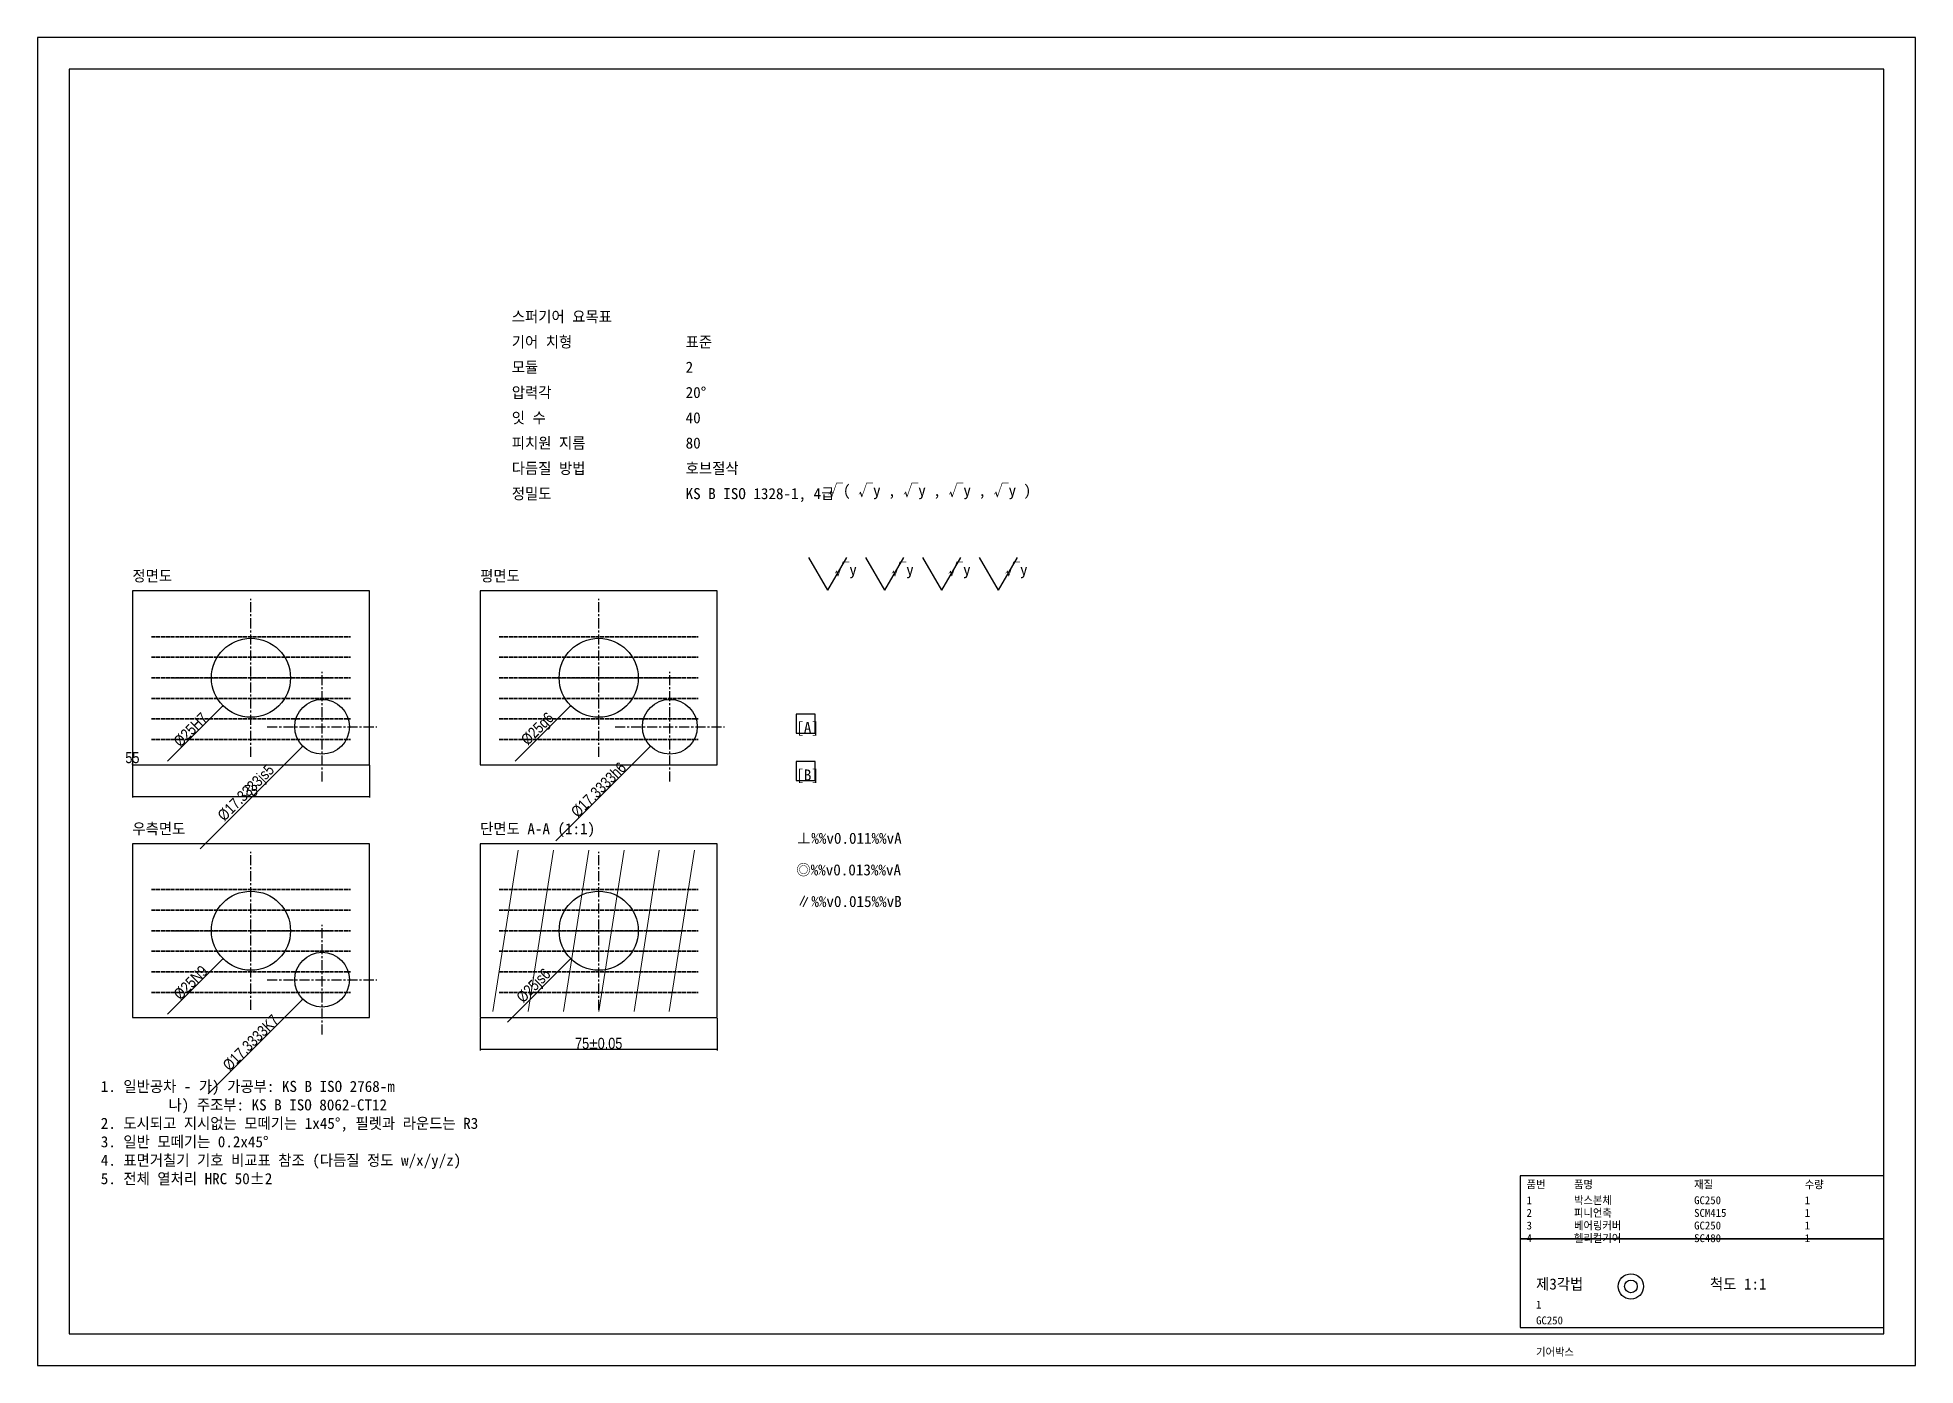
# Model space of a CAD drawing. Header units: millimetres. Extents: x 0 to 594, y 0 to 420.
import ezdxf

# ---------------------------------------------------------------- set-up
doc = ezdxf.new("R2010")
doc.units = ezdxf.units.MM
doc.linetypes.add('CENTER', pattern=[5.08, 3.175, -0.635, 0.635, -0.635])
doc.linetypes.add('DASHED', pattern=[1.524, 1.27, -0.254])
for name, color, linetype, lineweight in [('CENTER', 7, 'CENTER', 25), ('HATCH', 7, 'Continuous', 18), ('은선', 7, 'DASHED', 35)]:
    doc.layers.add(name, color=color, linetype=linetype, lineweight=lineweight)
doc.styles.add('OpenSansCondensed-Light', font='OpenSansCondensed-Light.ttf')
doc.dimstyles.new('EZ_RADIUS', dxfattribs={"dimtxt": 3.5, "dimasz": 0.25, "dimexe": 0.375, "dimexo": 0.125, "dimgap": 0.1, "dimtad": 1, "dimlfac": 100, "dimzin": 12, "dimdsep": 46, "dimtxsty": 'OpenSansCondensed-Light', "dimblk": 'CLOSEDBLANK', "dimcen": 0, "dimazin": 3, "dimtfac": 0.5, "dimtofl": 0, "dimtmove": 1, "dimatfit": 3})
doc.dimstyles.new('EZDXF', dxfattribs={"dimtxt": 3.5, "dimasz": 0.175, "dimexe": 0.375, "dimexo": 0.125, "dimgap": 0.1, "dimtad": 1, "dimlfac": 100, "dimzin": 12, "dimdsep": 46, "dimtxsty": 'OpenSansCondensed-Light', "dimblk": 'ARCHTICK', "dimcen": 2.5, "dimazin": 3, "dimtfac": 0.5, "dimtmove": 2, "dimatfit": 3})

# ---------------------------------------------------------------- blocks, each defined once
blk = doc.blocks.new('TITLE')
for tag, p in [('PART_NUMBER', (0, 0)), ('MATERIAL', (0, -5)), ('DESIGNER', (0, -10)), ('DESCRIPTION', (0, -15))]:
    blk.add_attdef(tag, p, '', height=2.5)
blk = doc.blocks.new('*U1')
blk.add_blockref('TITLE', (0, 0)).add_auto_attribs({'PART_NUMBER': '1', 'MATERIAL': 'GC250', 'DESCRIPTION': '기어박스'})
blk = doc.blocks.new('_CLOSEDBLANK')
at = {"color": 0, "linetype": 'BYBLOCK'}
blk.add_lwpolyline([(-1, 0.2), (0, 0), (-1, -0.2)], close=True, dxfattribs=at)
blk = doc.blocks.new('*D2')
blk.add_line((58.48, 208.48), (41.09, 191.09))
at = {"layer": 'Defpoints'}
for p in [(67.5, 217.5), (58.66, 208.66)]:
    blk.add_point(p, dxfattribs=at)
at = {"xscale": 0.25, "yscale": 0.25, "rotation": 45.00000000000006}
blk.add_blockref('_CLOSEDBLANK', (58.66, 208.66), dxfattribs=at)
at = {"insert": (48.44, 201.06), "char_height": 3.5, "attachment_point": 5, "rotation": 45, "style": 'OpenSansCondensed-Light'}
blk.add_mtext('%%c25H7', dxfattribs=at)
blk = doc.blocks.new('*D3')
blk.add_line((83.69, 195.69), (51.45, 163.45))
at = {"layer": 'Defpoints'}
for p in [(90, 202), (83.87, 195.87)]:
    blk.add_point(p, dxfattribs=at)
at = {"xscale": 0.25, "yscale": 0.25, "rotation": 45.00000000000006}
blk.add_blockref('_CLOSEDBLANK', (83.87, 195.87), dxfattribs=at)
at = {"insert": (66.23, 180.85), "char_height": 3.5, "attachment_point": 5, "rotation": 45, "style": 'OpenSansCondensed-Light'}
blk.add_mtext('%%c17.3333js5', dxfattribs=at)
blk = doc.blocks.new('*D4')
blk.add_line((168.48, 208.48), (151.09, 191.09))
at = {"layer": 'Defpoints'}
for p in [(177.5, 217.5), (168.66, 208.66)]:
    blk.add_point(p, dxfattribs=at)
at = {"xscale": 0.25, "yscale": 0.25, "rotation": 45}
blk.add_blockref('_CLOSEDBLANK', (168.66, 208.66), dxfattribs=at)
at = {"insert": (158.44, 201.06), "char_height": 3.5, "attachment_point": 5, "rotation": 45, "style": 'OpenSansCondensed-Light'}
blk.add_mtext('%%c25g6', dxfattribs=at)
blk = doc.blocks.new('*D5')
blk.add_line((193.69, 195.69), (163.93, 165.93))
at = {"layer": 'Defpoints'}
for p in [(200, 202), (193.87, 195.87)]:
    blk.add_point(p, dxfattribs=at)
at = {"xscale": 0.25, "yscale": 0.25, "rotation": 45}
blk.add_blockref('_CLOSEDBLANK', (193.87, 195.87), dxfattribs=at)
at = {"insert": (177.47, 182.08), "char_height": 3.5, "attachment_point": 5, "rotation": 45, "style": 'OpenSansCondensed-Light'}
blk.add_mtext('%%c17.3333h6', dxfattribs=at)
blk = doc.blocks.new('*D6')
blk.add_line((58.48, 128.48), (41.09, 111.09))
at = {"layer": 'Defpoints'}
for p in [(67.5, 137.5), (58.66, 128.66)]:
    blk.add_point(p, dxfattribs=at)
at = {"xscale": 0.25, "yscale": 0.25, "rotation": 45.00000000000006}
blk.add_blockref('_CLOSEDBLANK', (58.66, 128.66), dxfattribs=at)
at = {"insert": (48.44, 121.06), "char_height": 3.5, "attachment_point": 5, "rotation": 45, "style": 'OpenSansCondensed-Light'}
blk.add_mtext('%%c25N9', dxfattribs=at)
blk = doc.blocks.new('*D7')
blk.add_line((83.69, 115.69), (53.93, 85.93))
at = {"layer": 'Defpoints'}
for p in [(90, 122), (83.87, 115.87)]:
    blk.add_point(p, dxfattribs=at)
at = {"xscale": 0.25, "yscale": 0.25, "rotation": 45}
blk.add_blockref('_CLOSEDBLANK', (83.87, 115.87), dxfattribs=at)
at = {"insert": (67.47, 102.08), "char_height": 3.5, "attachment_point": 5, "rotation": 45, "style": 'OpenSansCondensed-Light'}
blk.add_mtext('%%c17.3333K7', dxfattribs=at)
blk = doc.blocks.new('*D8')
blk.add_line((168.48, 128.48), (148.61, 108.61))
at = {"layer": 'Defpoints'}
for p in [(177.5, 137.5), (168.66, 128.66)]:
    blk.add_point(p, dxfattribs=at)
at = {"xscale": 0.25, "yscale": 0.25, "rotation": 45}
blk.add_blockref('_CLOSEDBLANK', (168.66, 128.66), dxfattribs=at)
at = {"insert": (157.21, 119.82), "char_height": 3.5, "attachment_point": 5, "rotation": 45, "style": 'OpenSansCondensed-Light'}
blk.add_mtext('%%c25js6', dxfattribs=at)
blk = doc.blocks.new('_ARCHTICK')
at = {"color": 0, "linetype": 'BYBLOCK', "const_width": 0.15}
blk.add_lwpolyline([(-0.5, -0.5), (0.5, 0.5)], dxfattribs=at)

msp = doc.modelspace()

# ---------------------------------------------------------------- linework, layer by layer
for p, q in [((250, 245.2), (244, 255.5923)), ((250, 245.2), (256, 255.5923)), ((268, 245.2), (262, 255.5923)), ((268, 245.2), (274, 255.5923)), ((286, 245.2), (280, 255.5923)), ((286, 245.2), (292, 255.5923)), ((304, 245.2), (298, 255.5923)), ((304, 245.2), (310, 255.5923))]:
    msp.add_line(p, q)
for points in [[(0, 0), (594, 0), (594, 420), (0, 420)], [(10, 10), (584, 10), (584, 410), (10, 410)], [(30, 190), (105, 190), (105, 245), (30, 245)], [(140, 190), (215, 190), (215, 245), (140, 245)], [(240, 200), (246, 200), (246, 206), (240, 206)], [(240, 185), (246, 185), (246, 191), (240, 191)], [(30, 110), (105, 110), (105, 165), (30, 165)], [(140, 110), (215, 110), (215, 165), (140, 165)], [(469, 40), (584, 40), (584, 60), (469, 60)], [(469, 12), (584, 12), (584, 40), (469, 40)]]:
    msp.add_lwpolyline(points, close=True)
for centre, radius in [((67.5, 217.5), 12.5), ((177.5, 217.5), 12.5), ((90, 202), 8.66667), ((200, 202), 8.66667), ((67.5, 137.5), 12.5), ((177.5, 137.5), 12.5), ((90, 122), 8.66667), ((504, 25), 4), ((504, 25), 2)]:
    msp.add_circle(centre, radius)
at = {"layer": 'CENTER'}
for p, q in [((67.5, 192.5), (67.5, 242.5)), ((177.5, 192.5), (177.5, 242.5)), ((42.5, 217.5), (92.5, 217.5)), ((90, 184.66667), (90, 219.33333)), ((152.5, 217.5), (202.5, 217.5)), ((200, 184.66667), (200, 219.33333)), ((72.66667, 202), (107.33333, 202)), ((182.66667, 202), (217.33333, 202)), ((67.5, 112.5), (67.5, 162.5)), ((177.5, 112.5), (177.5, 162.5)), ((42.5, 137.5), (92.5, 137.5)), ((90, 104.66667), (90, 139.33333)), ((152.5, 137.5), (202.5, 137.5)), ((72.66667, 122), (107.33333, 122))]:
    msp.add_line(p, q, dxfattribs=at)
at = {"layer": 'HATCH'}
for p, q in [((144, 112), (152, 163)), ((155.16667, 112), (163.16667, 163)), ((166.33333, 112), (174.33333, 163)), ((177.5, 112), (185.5, 163)), ((188.66667, 112), (196.66667, 163)), ((199.83333, 112), (207.83333, 163))]:
    msp.add_line(p, q, dxfattribs=at)
at = {"layer": '은선'}
for p, q in [((36, 230.5), (99, 230.5)), ((146, 230.5), (209, 230.5)), ((36, 224), (99, 224)), ((146, 224), (209, 224)), ((36, 217.5), (99, 217.5)), ((146, 217.5), (209, 217.5)), ((36, 211), (99, 211)), ((146, 211), (209, 211)), ((36, 204.5), (99, 204.5)), ((146, 204.5), (209, 204.5)), ((36, 198), (99, 198)), ((146, 198), (209, 198)), ((36, 150.5), (99, 150.5)), ((146, 150.5), (209, 150.5)), ((36, 144), (99, 144)), ((146, 144), (209, 144)), ((36, 137.5), (99, 137.5)), ((146, 137.5), (209, 137.5)), ((36, 131), (99, 131)), ((146, 131), (209, 131)), ((36, 124.5), (99, 124.5)), ((146, 124.5), (209, 124.5)), ((36, 118), (99, 118)), ((146, 118), (209, 118))]:
    msp.add_line(p, q, dxfattribs=at)

# ---------------------------------------------------------------- block references
msp.add_blockref('*U1', (474, 18))

# ---------------------------------------------------------------- texts
for s, height, p in [('스퍼기어 요목표', 3.5, (150, 330)), ('기어 치형', 3.5, (150, 322)), ('표준', 3.5, (205, 322)), ('모듈', 3.5, (150, 314)), ('2', 3.5, (205, 314)), ('압력각', 3.5, (150, 306)), ('20°', 3.5, (205, 306)), ('잇 수', 3.5, (150, 298)), ('40', 3.5, (205, 298)), ('피치원 지름', 3.5, (150, 290)), ('80', 3.5, (205, 290)), ('다듬질 방법', 3.5, (150, 282)), ('호브절삭', 3.5, (205, 282)), ('√( √y , √y , √y , √y )', 3.5, (250, 275)), ('정밀도', 3.5, (150, 274)), ('KS B ISO 1328-1, 4급', 3.5, (205, 274)), ('정면도', 3.5, (30, 248)), ('평면도', 3.5, (140, 248)), ('√y', 3.5, (252, 250)), ('√y', 3.5, (270, 250)), ('√y', 3.5, (288, 250)), ('√y', 3.5, (306, 250)), ('[A]', 3.5, (240, 200)), ('[B]', 3.5, (240, 185)), ('우측면도', 3.5, (30, 168)), ('단면도 A-A (1:1)', 3.5, (140, 168)), ('⊥%%v0.011%%vA', 3.5, (240, 165)), ('◎%%v0.013%%vA', 3.5, (240, 155)), ('∥%%v0.015%%vB', 3.5, (240, 145)), ('품번', 2.5, (471, 56)), ('품명', 2.5, (486, 56)), ('박스본체', 2.5, (486, 51)), ('재질', 2.5, (524, 56)), ('GC250', 2.5, (524, 51)), ('수량', 2.5, (559, 56)), ('2', 2.5, (471, 47)), ('1', 2.5, (471, 51)), ('피니언축', 2.5, (486, 47)), ('SCM415', 2.5, (524, 47)), ('1', 2.5, (559, 51)), ('1', 2.5, (559, 47)), ('3', 2.5, (471, 43)), ('헬리컬기어', 2.5, (486, 39)), ('베어링커버', 2.5, (486, 43)), ('GC250', 2.5, (524, 43)), ('1', 2.5, (559, 43)), ('4', 2.5, (471, 39)), ('SC480', 2.5, (524, 39)), ('1', 2.5, (559, 39)), ('제3각법', 3.5, (474, 24)), ('척도 1:1', 3.5, (529, 24))]:
    msp.add_text(s, height=height).set_placement(p)
at = {"insert": (20, 90), "char_height": 3.5, "attachment_point": 1}
msp.add_mtext('1. 일반공차 - 가) 가공부: KS B ISO 2768-m\\P         나) 주조부: KS B ISO 8062-CT12\\P2. 도시되고 지시없는 모떼기는 1x45°, 필렛과 라운드는 R3\\P3. 일반 모떼기는 0.2x45°\\P4. 표면거칠기 기호 비교표 참조 (다듬질 정도 w/x/y/z)\\P5. 전체 열처리 HRC 50±2', dxfattribs=at)

# ---------------------------------------------------------------- dimensions: what is measured, and where the dimension line sits
for base, p1, p2, text in [((30, 190), (30, 190), (30, 245), '55'), ((30, 180), (30, 190), (105, 190), '75'), ((140, 100), (140, 110), (215, 110), '75±0.05')]:
    msp.add_linear_dim(base=base, p1=p1, p2=p2, text=text, dimstyle='EZDXF').render()
for p1, p2, text, picture, middle in [((76.33883, 226.33883), (58.66117, 208.66117), '%%c25H7', '*D2', (48.44347, 201.05977)), ((186.33883, 226.33883), (168.66117, 208.66117), '%%c25g6', '*D4', (158.44347, 201.05977)), ((96.12826, 208.12826), (83.87174, 195.87174), '%%c17.3333js5', '*D3', (66.22943, 180.84572)), ((206.12826, 208.12826), (193.87174, 195.87174), '%%c17.3333h6', '*D5', (177.46686, 182.08316)), ((76.33883, 146.33883), (58.66117, 128.66117), '%%c25N9', '*D6', (48.44347, 121.05977)), ((186.33883, 146.33883), (168.66117, 128.66117), '%%c25js6', '*D8', (157.20604, 119.82233)), ((96.12826, 128.12826), (83.87174, 115.87174), '%%c17.3333K7', '*D7', (67.46686, 102.08316))]:
    dim = msp.add_diameter_dim_2p(p1=p1, p2=p2, text=text, dimstyle='EZ_RADIUS')
    dim.commit()
    dim.dimension.update_dxf_attribs({"geometry": picture, "text_midpoint": middle})

doc.saveas('drawing.dxf')
